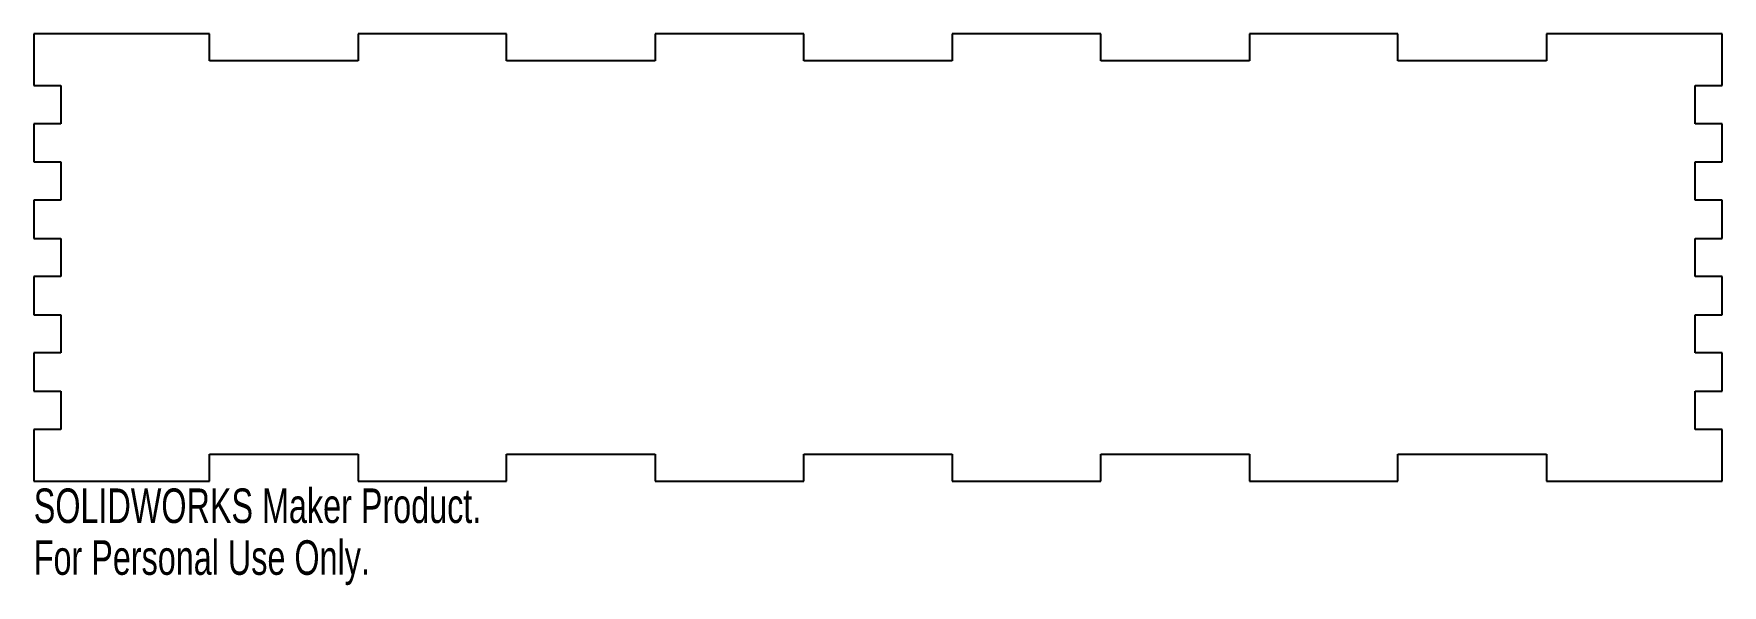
# Model space of a CAD drawing. Header units: millimetres. Extents: x -118 to 118, y -46 to 31.
import ezdxf

# ---------------------------------------------------------------- set-up
doc = ezdxf.new("R2010")
doc.units = ezdxf.units.MM
doc.styles.add('SLDTEXTSTYLE0', font='TXT', dxfattribs={"width": 0.7})

msp = doc.modelspace()

# ---------------------------------------------------------------- linework, layer by layer
at = {"color": 7, "linetype": 'Continuous', "lineweight": 25}
for p, q in [((-93.52, 31.3), (-118.1, 31.3)), ((-118.1, 31.3), (-118.1, 24.05)), ((-93.52, 27.5), (-93.52, 31.3)), ((-51.95, 31.3), (-72.74, 31.3)), ((-72.74, 31.3), (-72.74, 27.5)), ((-51.95, 27.5), (-51.95, 31.3)), ((-10.39, 31.3), (-31.17, 31.3)), ((-31.17, 31.3), (-31.17, 27.5)), ((-10.39, 27.5), (-10.39, 31.3)), ((31.17, 31.3), (10.39, 31.3)), ((10.39, 31.3), (10.39, 27.5)), ((31.17, 27.5), (31.17, 31.3)), ((72.74, 31.3), (51.95, 31.3)), ((51.95, 31.3), (51.95, 27.5)), ((72.74, 27.5), (72.74, 31.3)), ((118.1, 31.3), (93.52, 31.3)), ((93.52, 31.3), (93.52, 27.5)), ((118.1, 24.05), (118.1, 31.3)), ((-72.74, 27.5), (-93.52, 27.5)), ((-31.17, 27.5), (-51.95, 27.5)), ((10.39, 27.5), (-10.39, 27.5)), ((51.95, 27.5), (31.17, 27.5)), ((93.52, 27.5), (72.74, 27.5)), ((-118.1, 24.05), (-114.3, 24.05)), ((-114.3, 24.05), (-114.3, 18.71)), ((114.3, 18.71), (114.3, 24.05)), ((114.3, 24.05), (118.1, 24.05)), ((-114.3, 18.71), (-118.1, 18.71)), ((-118.1, 18.71), (-118.1, 13.36)), ((118.1, 18.71), (114.3, 18.71)), ((118.1, 13.36), (118.1, 18.71)), ((-118.1, 13.36), (-114.3, 13.36)), ((-114.3, 13.36), (-114.3, 8.02)), ((114.3, 8.02), (114.3, 13.36)), ((114.3, 13.36), (118.1, 13.36)), ((-114.3, 8.02), (-118.1, 8.02)), ((-118.1, 8.02), (-118.1, 2.67)), ((118.1, 8.02), (114.3, 8.02)), ((118.1, 2.67), (118.1, 8.02)), ((-118.1, 2.67), (-114.3, 2.67)), ((-114.3, 2.67), (-114.3, -2.67)), ((114.3, -2.67), (114.3, 2.67)), ((114.3, 2.67), (118.1, 2.67)), ((-114.3, -2.67), (-118.1, -2.67)), ((-118.1, -2.67), (-118.1, -8.02)), ((118.1, -2.67), (114.3, -2.67)), ((118.1, -8.02), (118.1, -2.67)), ((-118.1, -8.02), (-114.3, -8.02)), ((-114.3, -8.02), (-114.3, -13.36)), ((114.3, -13.36), (114.3, -8.02)), ((114.3, -8.02), (118.1, -8.02)), ((-114.3, -13.36), (-118.1, -13.36)), ((-118.1, -13.36), (-118.1, -18.71)), ((118.1, -13.36), (114.3, -13.36)), ((118.1, -18.71), (118.1, -13.36)), ((-118.1, -18.71), (-114.3, -18.71)), ((-114.3, -18.71), (-114.3, -24.05)), ((114.3, -24.05), (114.3, -18.71)), ((114.3, -18.71), (118.1, -18.71)), ((-114.3, -24.05), (-118.1, -24.05)), ((-118.1, -24.05), (-118.1, -31.3)), ((118.1, -24.05), (114.3, -24.05)), ((118.1, -31.3), (118.1, -24.05)), ((-93.52, -31.3), (-93.52, -27.5)), ((-93.52, -27.5), (-72.74, -27.5)), ((-72.74, -27.5), (-72.74, -31.3)), ((-51.95, -31.3), (-51.95, -27.5)), ((-51.95, -27.5), (-31.17, -27.5)), ((-31.17, -27.5), (-31.17, -31.3)), ((-10.39, -31.3), (-10.39, -27.5)), ((-10.39, -27.5), (10.39, -27.5)), ((10.39, -27.5), (10.39, -31.3)), ((31.17, -31.3), (31.17, -27.5)), ((31.17, -27.5), (51.95, -27.5)), ((51.95, -27.5), (51.95, -31.3)), ((72.74, -31.3), (72.74, -27.5)), ((72.74, -27.5), (93.52, -27.5)), ((93.52, -27.5), (93.52, -31.3)), ((-118.1, -31.3), (-93.52, -31.3)), ((-72.74, -31.3), (-51.95, -31.3)), ((-31.17, -31.3), (-10.39, -31.3)), ((10.39, -31.3), (31.17, -31.3)), ((51.95, -31.3), (72.74, -31.3)), ((93.52, -31.3), (118.1, -31.3))]:
    msp.add_line(p, q, dxfattribs=at)

# ---------------------------------------------------------------- texts
at = {"color": 7, "linetype": 'Continuous', "char_height": 4.8336, "attachment_point": 1, "style": 'SLDTEXTSTYLE0'}
for s, insert in [('SOLIDWORKS Maker Product.', (-118.1, -32.32)), ('For Personal Use Only.', (-118.1, -39.57))]:
    msp.add_mtext(s, dxfattribs=dict(at, insert=insert))

doc.saveas('drawing.dxf')
